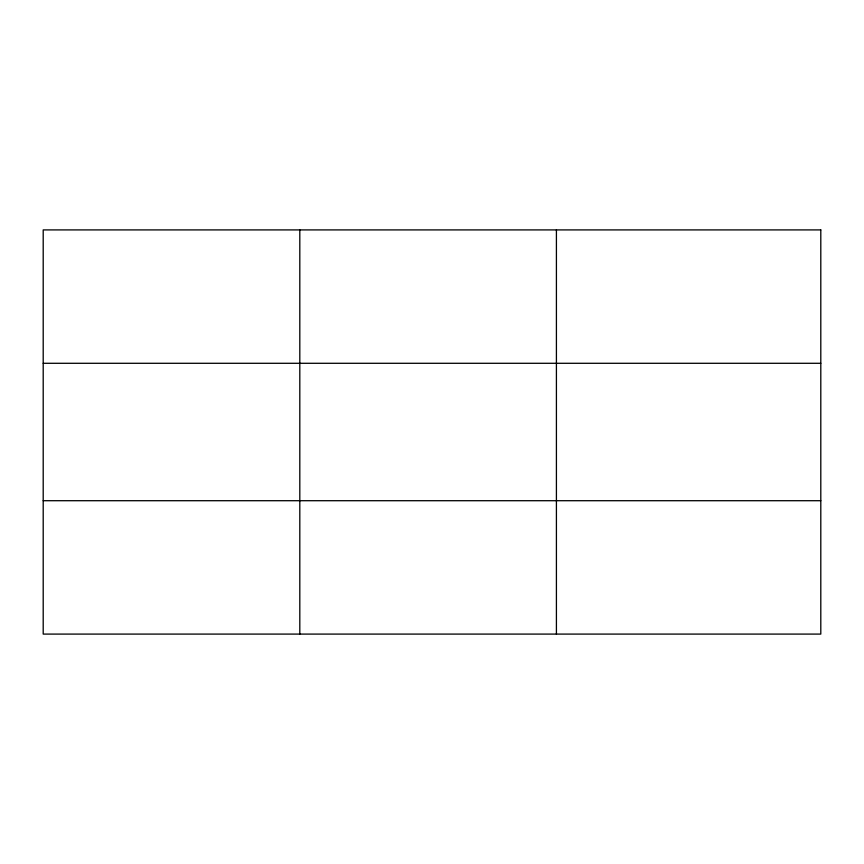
<?xml version="1.0" encoding="UTF-8"?>
<svg xmlns="http://www.w3.org/2000/svg" width="864" height="864" viewBox="0 0 864 864"><rect width="100%" height="100%" fill="white"/><g stroke="black" fill="none" stroke-linecap="round" stroke-linejoin="round"><path stroke-width="1.3" d="M299.808 229.91L299.808 634.09M556.416 229.91L556.416 634.09M43.2 363.29L820.8 363.29M43.2 500.71L820.8 500.71M820.8 229.91L820.8 634.09L43.2 634.09L43.2 229.91L820.8 229.91"/></g></svg>
